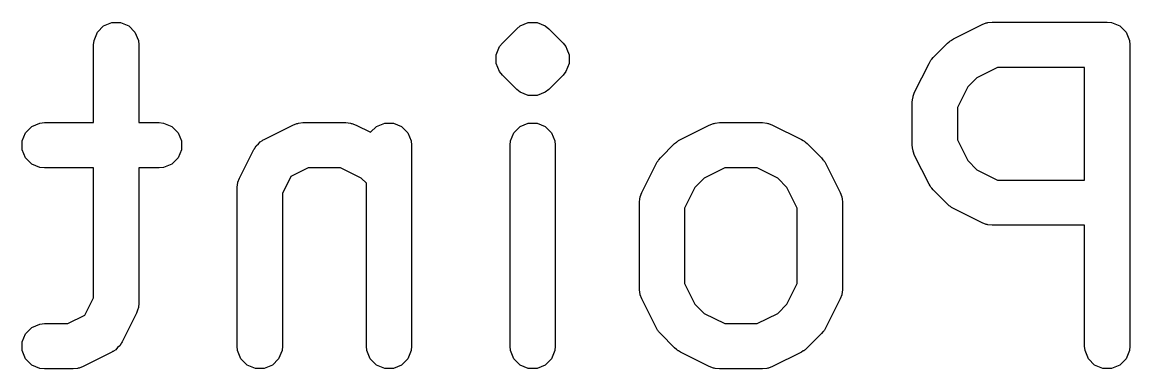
# Model space of a CAD drawing. Extents: x 2.55 to 11.37, y -10.03 to -5.53.
# Drawn here: x 10.7373 to 10.8819, y -8.366 to -8.3207 of the extents above; entities that cross this region are included whole.
import ezdxf

# ---------------------------------------------------------------- set-up
doc = ezdxf.new("R2010")
doc.units = 0
doc.header["$MEASUREMENT"] = 0
doc.layers.add('BLACK', color=7, linetype='CONTINUOUS')

msp = doc.modelspace()

# ---------------------------------------------------------------- linework, layer by layer
at = {"layer": 'BLACK', "linetype": 'CONTINUOUS'}
for p, q in [((10.74667, -8.32307), (10.74711, -8.32201)), ((10.74711, -8.32201), (10.74792, -8.32119)), ((10.74792, -8.32119), (10.74899, -8.32075)), ((10.74899, -8.32075), (10.75014, -8.32075)), ((10.75014, -8.32075), (10.7512, -8.32119)), ((10.7512, -8.32119), (10.75202, -8.32201)), ((10.75202, -8.32201), (10.75246, -8.32307)), ((10.79997, -8.32343), (10.80184, -8.32156)), ((10.80184, -8.32156), (10.80229, -8.32119)), ((10.80229, -8.32119), (10.80335, -8.32075)), ((10.80335, -8.32075), (10.80451, -8.32075)), ((10.80451, -8.32075), (10.80451, -8.32075)), ((10.80451, -8.32075), (10.80557, -8.32119)), ((10.80557, -8.32119), (10.80602, -8.32156)), ((10.80602, -8.32156), (10.80789, -8.32343)), ((10.85885, -8.32288), (10.8626, -8.32101)), ((10.8626, -8.32101), (10.86314, -8.3208)), ((10.86314, -8.3208), (10.86325, -8.32079)), ((10.86325, -8.32079), (10.86335, -8.32075)), ((10.86335, -8.32075), (10.86392, -8.32069)), ((10.86392, -8.32069), (10.87892, -8.32069)), ((10.87892, -8.32069), (10.8795, -8.32075)), ((10.8795, -8.32075), (10.88056, -8.32119)), ((10.88056, -8.32119), (10.88138, -8.32201)), ((10.88138, -8.32201), (10.88182, -8.32307)), ((10.74661, -8.32365), (10.74667, -8.32307)), ((10.75246, -8.32307), (10.75251, -8.32365)), ((10.7996, -8.32388), (10.79997, -8.32343)), ((10.80789, -8.32343), (10.80826, -8.32388)), ((10.85621, -8.32531), (10.85808, -8.32343)), ((10.85808, -8.32343), (10.85831, -8.32325)), ((10.85831, -8.32325), (10.85836, -8.32319)), ((10.85836, -8.32319), (10.85845, -8.32313)), ((10.85845, -8.32313), (10.85853, -8.32307)), ((10.85853, -8.32307), (10.8586, -8.32304)), ((10.8586, -8.32304), (10.85885, -8.32288)), ((10.88182, -8.32307), (10.88187, -8.32365)), ((10.74661, -8.33382), (10.74661, -8.32365)), ((10.75251, -8.32365), (10.75251, -8.33382)), ((10.79916, -8.32495), (10.7996, -8.32388)), ((10.79916, -8.3261), (10.79916, -8.32495)), ((10.80826, -8.32388), (10.8084, -8.32422)), ((10.8084, -8.32422), (10.8087, -8.32495)), ((10.8087, -8.32495), (10.8087, -8.3261)), ((10.88187, -8.32365), (10.88187, -8.36302)), ((10.7996, -8.32716), (10.79916, -8.3261)), ((10.8087, -8.3261), (10.80826, -8.32716)), ((10.85378, -8.32982), (10.85566, -8.32608)), ((10.85566, -8.32608), (10.85581, -8.32583)), ((10.85581, -8.32583), (10.85584, -8.32576)), ((10.85584, -8.32576), (10.85591, -8.32567)), ((10.85591, -8.32567), (10.85597, -8.32559)), ((10.85597, -8.32559), (10.85602, -8.32553)), ((10.85602, -8.32553), (10.85621, -8.32531)), ((10.79997, -8.32761), (10.7996, -8.32716)), ((10.80184, -8.32948), (10.79997, -8.32761)), ((10.80789, -8.32761), (10.80602, -8.32948)), ((10.80826, -8.32716), (10.80789, -8.32761)), ((10.86462, -8.3266), (10.86192, -8.32795)), ((10.87597, -8.3266), (10.86462, -8.3266)), ((10.87597, -8.34132), (10.87597, -8.3266)), ((10.86072, -8.32915), (10.85938, -8.33184)), ((10.86192, -8.32795), (10.86072, -8.32915)), ((10.80229, -8.32985), (10.80184, -8.32948)), ((10.80335, -8.33029), (10.80229, -8.32985)), ((10.80451, -8.33029), (10.80335, -8.33029)), ((10.80335, -8.33029), (10.80335, -8.33029)), ((10.80557, -8.32985), (10.80451, -8.33029)), ((10.80451, -8.33029), (10.80451, -8.33029)), ((10.80602, -8.32948), (10.80557, -8.32985)), ((10.85347, -8.33115), (10.85353, -8.33057)), ((10.85353, -8.33057), (10.85357, -8.33047)), ((10.85357, -8.33047), (10.85358, -8.33037)), ((10.85358, -8.33037), (10.85378, -8.32982)), ((10.85347, -8.33677), (10.85347, -8.33115)), ((10.85938, -8.33184), (10.85938, -8.33607)), ((10.73773, -8.33513), (10.73855, -8.33431)), ((10.73855, -8.33431), (10.73961, -8.33387)), ((10.73961, -8.33387), (10.74019, -8.33382)), ((10.74019, -8.33382), (10.74661, -8.33382)), ((10.75251, -8.33382), (10.75519, -8.33382)), ((10.75519, -8.33382), (10.75576, -8.33387)), ((10.75576, -8.33387), (10.75683, -8.33431)), ((10.75683, -8.33431), (10.75764, -8.33513)), ((10.76886, -8.336), (10.77261, -8.33413)), ((10.77261, -8.33413), (10.77315, -8.33392)), ((10.77315, -8.33392), (10.77326, -8.33391)), ((10.77326, -8.33391), (10.77336, -8.33387)), ((10.77336, -8.33387), (10.77393, -8.33382)), ((10.77393, -8.33382), (10.77956, -8.33382)), ((10.77956, -8.33382), (10.78013, -8.33387)), ((10.78013, -8.33387), (10.78023, -8.33391)), ((10.78023, -8.33391), (10.78034, -8.33392)), ((10.78034, -8.33392), (10.78088, -8.33413)), ((10.78088, -8.33413), (10.78278, -8.33508)), ((10.78278, -8.33508), (10.78354, -8.33431)), ((10.78354, -8.33431), (10.78461, -8.33387)), ((10.78461, -8.33387), (10.78576, -8.33387)), ((10.78576, -8.33387), (10.78682, -8.33431)), ((10.78682, -8.33431), (10.78764, -8.33513)), ((10.80147, -8.33513), (10.80229, -8.33431)), ((10.80229, -8.33431), (10.80335, -8.33387)), ((10.80335, -8.33387), (10.80451, -8.33387)), ((10.80451, -8.33387), (10.80557, -8.33431)), ((10.80557, -8.33431), (10.80638, -8.33513)), ((10.82323, -8.336), (10.82698, -8.33413)), ((10.82698, -8.33413), (10.82752, -8.33392)), ((10.82752, -8.33392), (10.82763, -8.33391)), ((10.82763, -8.33391), (10.82773, -8.33387)), ((10.82773, -8.33387), (10.8283, -8.33382)), ((10.8283, -8.33382), (10.83393, -8.33382)), ((10.83393, -8.33382), (10.8345, -8.33387)), ((10.8345, -8.33387), (10.8346, -8.33391)), ((10.8346, -8.33391), (10.83471, -8.33392)), ((10.83471, -8.33392), (10.83525, -8.33413)), ((10.83525, -8.33413), (10.839, -8.336)), ((10.73729, -8.33619), (10.73773, -8.33513)), ((10.73729, -8.33735), (10.73729, -8.33619)), ((10.75764, -8.33513), (10.75808, -8.33619)), ((10.75808, -8.33619), (10.75808, -8.33735)), ((10.76813, -8.33659), (10.76837, -8.33631)), ((10.76837, -8.33631), (10.76867, -8.33613)), ((10.76867, -8.33613), (10.76872, -8.33608)), ((10.76872, -8.33608), (10.76877, -8.33606)), ((10.76877, -8.33606), (10.76886, -8.336)), ((10.78764, -8.33513), (10.78808, -8.33619)), ((10.78808, -8.33619), (10.78813, -8.33677)), ((10.80098, -8.33677), (10.80103, -8.33619)), ((10.80103, -8.33619), (10.80147, -8.33513)), ((10.80638, -8.33513), (10.80683, -8.33619)), ((10.80683, -8.33619), (10.80688, -8.33677)), ((10.82059, -8.33843), (10.82246, -8.33656)), ((10.82246, -8.33656), (10.82269, -8.33637)), ((10.82269, -8.33637), (10.82274, -8.33631)), ((10.82274, -8.33631), (10.82283, -8.33626)), ((10.82283, -8.33626), (10.82291, -8.33619)), ((10.82291, -8.33619), (10.82298, -8.33616)), ((10.82298, -8.33616), (10.82323, -8.336)), ((10.839, -8.336), (10.83924, -8.33616)), ((10.83924, -8.33616), (10.83932, -8.33619)), ((10.83932, -8.33619), (10.8394, -8.33626)), ((10.8394, -8.33626), (10.83949, -8.33631)), ((10.83949, -8.33631), (10.83954, -8.33637)), ((10.83954, -8.33637), (10.83976, -8.33656)), ((10.83976, -8.33656), (10.84164, -8.33843)), ((10.85938, -8.33607), (10.86072, -8.33877)), ((10.73773, -8.33841), (10.73729, -8.33735)), ((10.75808, -8.33735), (10.75764, -8.33841)), ((10.76567, -8.34107), (10.76754, -8.33732)), ((10.76754, -8.33732), (10.7676, -8.33723)), ((10.7676, -8.33723), (10.76762, -8.33718)), ((10.76762, -8.33718), (10.76767, -8.33713)), ((10.76767, -8.33713), (10.76785, -8.33683)), ((10.76785, -8.33683), (10.76813, -8.33659)), ((10.78813, -8.33677), (10.78813, -8.36302)), ((10.80098, -8.36302), (10.80098, -8.33677)), ((10.80688, -8.33677), (10.80688, -8.36302)), ((10.85353, -8.33735), (10.85347, -8.33677)), ((10.85357, -8.33744), (10.85353, -8.33735)), ((10.85358, -8.33755), (10.85357, -8.33744)), ((10.85378, -8.33809), (10.85358, -8.33755)), ((10.73855, -8.33922), (10.73773, -8.33841)), ((10.73961, -8.33967), (10.73855, -8.33922)), ((10.75683, -8.33922), (10.75576, -8.33967)), ((10.75764, -8.33841), (10.75683, -8.33922)), ((10.81816, -8.34295), (10.82004, -8.3392)), ((10.82004, -8.3392), (10.82019, -8.33895)), ((10.82019, -8.33895), (10.82022, -8.33888)), ((10.82022, -8.33888), (10.82029, -8.3388)), ((10.82029, -8.3388), (10.82034, -8.33871)), ((10.82034, -8.33871), (10.8204, -8.33866)), ((10.8204, -8.33866), (10.82059, -8.33843)), ((10.84164, -8.33843), (10.84182, -8.33866)), ((10.84182, -8.33866), (10.84188, -8.33871)), ((10.84188, -8.33871), (10.84194, -8.3388)), ((10.84194, -8.3388), (10.84201, -8.33888)), ((10.84201, -8.33888), (10.84204, -8.33895)), ((10.84204, -8.33895), (10.84219, -8.3392)), ((10.84219, -8.3392), (10.84407, -8.34295)), ((10.85566, -8.34184), (10.85378, -8.33809)), ((10.86072, -8.33877), (10.86192, -8.33997)), ((10.74019, -8.33972), (10.73961, -8.33967)), ((10.74661, -8.33972), (10.74019, -8.33972)), ((10.74661, -8.3567), (10.74661, -8.33972)), ((10.75519, -8.33972), (10.75251, -8.33972)), ((10.75251, -8.33972), (10.75251, -8.35739)), ((10.75576, -8.33967), (10.75519, -8.33972)), ((10.77238, -8.34085), (10.77126, -8.34309)), ((10.77463, -8.33972), (10.77238, -8.34085)), ((10.77886, -8.33972), (10.77463, -8.33972)), ((10.78156, -8.34107), (10.77886, -8.33972)), ((10.829, -8.33972), (10.8263, -8.34107)), ((10.83323, -8.33972), (10.829, -8.33972)), ((10.83593, -8.34107), (10.83323, -8.33972)), ((10.86192, -8.33997), (10.86462, -8.34132)), ((10.76536, -8.34239), (10.76541, -8.34182)), ((10.76541, -8.34182), (10.76545, -8.34172)), ((10.76545, -8.34172), (10.76546, -8.34161)), ((10.76546, -8.34161), (10.76567, -8.34107)), ((10.78223, -8.34174), (10.78156, -8.34107)), ((10.78223, -8.36302), (10.78223, -8.34174)), ((10.8251, -8.34227), (10.82376, -8.34497)), ((10.8263, -8.34107), (10.8251, -8.34227)), ((10.83712, -8.34227), (10.83593, -8.34107)), ((10.83847, -8.34497), (10.83712, -8.34227)), ((10.85581, -8.34209), (10.85566, -8.34184)), ((10.85584, -8.34216), (10.85581, -8.34209)), ((10.85591, -8.34224), (10.85584, -8.34216)), ((10.85597, -8.34233), (10.85591, -8.34224)), ((10.85602, -8.34238), (10.85597, -8.34233)), ((10.86462, -8.34132), (10.87597, -8.34132)), ((10.76536, -8.36302), (10.76536, -8.34239)), ((10.77126, -8.34309), (10.77126, -8.36302)), ((10.81785, -8.34427), (10.81791, -8.34369)), ((10.81791, -8.34369), (10.81795, -8.34359)), ((10.81795, -8.34349), (10.81816, -8.34295)), ((10.81795, -8.34359), (10.81795, -8.34349)), ((10.84407, -8.34295), (10.84427, -8.34349)), ((10.84427, -8.34349), (10.84428, -8.34359)), ((10.84428, -8.34359), (10.84432, -8.34369)), ((10.84432, -8.34369), (10.84438, -8.34427)), ((10.85621, -8.34261), (10.85602, -8.34238)), ((10.85808, -8.34448), (10.85621, -8.34261)), ((10.81785, -8.35552), (10.81785, -8.34427)), ((10.82376, -8.34497), (10.82376, -8.35482)), ((10.83847, -8.35482), (10.83847, -8.34497)), ((10.84438, -8.34427), (10.84438, -8.35552)), ((10.85831, -8.34467), (10.85808, -8.34448)), ((10.85836, -8.34473), (10.85831, -8.34467)), ((10.85845, -8.34478), (10.85836, -8.34473)), ((10.85853, -8.34485), (10.85845, -8.34478)), ((10.8586, -8.34488), (10.85853, -8.34485)), ((10.85885, -8.34504), (10.8586, -8.34488)), ((10.8626, -8.34691), (10.85885, -8.34504)), ((10.86314, -8.34712), (10.8626, -8.34691)), ((10.86325, -8.34712), (10.86314, -8.34712)), ((10.86335, -8.34716), (10.86325, -8.34712)), ((10.86392, -8.34722), (10.86335, -8.34716)), ((10.87597, -8.34722), (10.86392, -8.34722)), ((10.87597, -8.36302), (10.87597, -8.34722)), ((10.82376, -8.35482), (10.8251, -8.35752)), ((10.83712, -8.35752), (10.83847, -8.35482)), ((10.74549, -8.35894), (10.74661, -8.3567)), ((10.81791, -8.35609), (10.81785, -8.35552)), ((10.81795, -8.35619), (10.81791, -8.35609)), ((10.81795, -8.3563), (10.81795, -8.35619)), ((10.81816, -8.35684), (10.81795, -8.3563)), ((10.84427, -8.3563), (10.84407, -8.35684)), ((10.84428, -8.35619), (10.84427, -8.3563)), ((10.84432, -8.35609), (10.84428, -8.35619)), ((10.84438, -8.35552), (10.84432, -8.35609)), ((10.75241, -8.35817), (10.7522, -8.35871)), ((10.75242, -8.35807), (10.75241, -8.35817)), ((10.75246, -8.35797), (10.75242, -8.35807)), ((10.75251, -8.35739), (10.75246, -8.35797)), ((10.82004, -8.36059), (10.81816, -8.35684)), ((10.8251, -8.35752), (10.8263, -8.35872)), ((10.83593, -8.35872), (10.83712, -8.35752)), ((10.84407, -8.35684), (10.84219, -8.36059)), ((10.74324, -8.36006), (10.74549, -8.35894)), ((10.7522, -8.35871), (10.75033, -8.36246)), ((10.8263, -8.35872), (10.829, -8.36006)), ((10.83323, -8.36006), (10.83593, -8.35872)), ((10.73773, -8.36138), (10.73855, -8.36056)), ((10.73855, -8.36056), (10.73961, -8.36012)), ((10.73961, -8.36012), (10.74019, -8.36006)), ((10.74019, -8.36006), (10.74324, -8.36006)), ((10.82019, -8.36084), (10.82004, -8.36059)), ((10.82022, -8.36091), (10.82019, -8.36084)), ((10.82029, -8.36099), (10.82022, -8.36091)), ((10.82034, -8.36108), (10.82029, -8.36099)), ((10.8204, -8.36113), (10.82034, -8.36108)), ((10.82059, -8.36135), (10.8204, -8.36113)), ((10.829, -8.36006), (10.83323, -8.36006)), ((10.84182, -8.36113), (10.84164, -8.36135)), ((10.84188, -8.36108), (10.84182, -8.36113)), ((10.84194, -8.36099), (10.84188, -8.36108)), ((10.84201, -8.36091), (10.84194, -8.36099)), ((10.84204, -8.36084), (10.84201, -8.36091)), ((10.84219, -8.36059), (10.84204, -8.36084)), ((10.73729, -8.36244), (10.73773, -8.36138)), ((10.73729, -8.36359), (10.73729, -8.36244)), ((10.75027, -8.36256), (10.75025, -8.3626)), ((10.75033, -8.36246), (10.75027, -8.36256)), ((10.82246, -8.36323), (10.82059, -8.36135)), ((10.84164, -8.36135), (10.83976, -8.36323)), ((10.73773, -8.36466), (10.73729, -8.36359)), ((10.74901, -8.36378), (10.74526, -8.36566)), ((10.7491, -8.36372), (10.74901, -8.36378)), ((10.74915, -8.36371), (10.7491, -8.36372)), ((10.74921, -8.36366), (10.74915, -8.36371)), ((10.7495, -8.36347), (10.74921, -8.36366)), ((10.74974, -8.36319), (10.7495, -8.36347)), ((10.75002, -8.36295), (10.74974, -8.36319)), ((10.7502, -8.36266), (10.75002, -8.36295)), ((10.75025, -8.3626), (10.7502, -8.36266)), ((10.76541, -8.36359), (10.76536, -8.36302)), ((10.76585, -8.36466), (10.76541, -8.36359)), ((10.77121, -8.36359), (10.77076, -8.36466)), ((10.77126, -8.36302), (10.77121, -8.36359)), ((10.78229, -8.36359), (10.78223, -8.36302)), ((10.78273, -8.36466), (10.78229, -8.36359)), ((10.78808, -8.36359), (10.78764, -8.36466)), ((10.78813, -8.36302), (10.78808, -8.36359)), ((10.80103, -8.36359), (10.80098, -8.36302)), ((10.80147, -8.36466), (10.80103, -8.36359)), ((10.80683, -8.36359), (10.80638, -8.36466)), ((10.80688, -8.36302), (10.80683, -8.36359)), ((10.82269, -8.36342), (10.82246, -8.36323)), ((10.82274, -8.36347), (10.82269, -8.36342)), ((10.82283, -8.36353), (10.82274, -8.36347)), ((10.82291, -8.3636), (10.82283, -8.36353)), ((10.82298, -8.36363), (10.82291, -8.3636)), ((10.82323, -8.36378), (10.82298, -8.36363)), ((10.82698, -8.36566), (10.82323, -8.36378)), ((10.839, -8.36378), (10.83525, -8.36566)), ((10.83924, -8.36363), (10.839, -8.36378)), ((10.83932, -8.3636), (10.83924, -8.36363)), ((10.8394, -8.36353), (10.83932, -8.3636)), ((10.83949, -8.36347), (10.8394, -8.36353)), ((10.83954, -8.36342), (10.83949, -8.36347)), ((10.83976, -8.36323), (10.83954, -8.36342)), ((10.87602, -8.36359), (10.87597, -8.36302)), ((10.87647, -8.36466), (10.87602, -8.36359)), ((10.88182, -8.36359), (10.88138, -8.36466)), ((10.88187, -8.36302), (10.88182, -8.36359)), ((10.73855, -8.36547), (10.73773, -8.36466)), ((10.73961, -8.36591), (10.73855, -8.36547)), ((10.76667, -8.36547), (10.76585, -8.36466)), ((10.76773, -8.36591), (10.76667, -8.36547)), ((10.76995, -8.36547), (10.76889, -8.36591)), ((10.77076, -8.36466), (10.76995, -8.36547)), ((10.78354, -8.36547), (10.78273, -8.36466)), ((10.78461, -8.36591), (10.78354, -8.36547)), ((10.78682, -8.36547), (10.78576, -8.36591)), ((10.78764, -8.36466), (10.78682, -8.36547)), ((10.80229, -8.36547), (10.80147, -8.36466)), ((10.80335, -8.36591), (10.80229, -8.36547)), ((10.80557, -8.36547), (10.80451, -8.36591)), ((10.80638, -8.36466), (10.80557, -8.36547)), ((10.87728, -8.36547), (10.87647, -8.36466)), ((10.87834, -8.36591), (10.87728, -8.36547)), ((10.88056, -8.36547), (10.8795, -8.36591)), ((10.88138, -8.36466), (10.88056, -8.36547)), ((10.74019, -8.36597), (10.73961, -8.36591)), ((10.74394, -8.36597), (10.74019, -8.36597)), ((10.74451, -8.36591), (10.74394, -8.36597)), ((10.74461, -8.36587), (10.74451, -8.36591)), ((10.74472, -8.36586), (10.74461, -8.36587)), ((10.74526, -8.36566), (10.74472, -8.36586)), ((10.76889, -8.36591), (10.76773, -8.36591)), ((10.78576, -8.36591), (10.78461, -8.36591)), ((10.80451, -8.36591), (10.80335, -8.36591)), ((10.82752, -8.36586), (10.82698, -8.36566)), ((10.82763, -8.36587), (10.82752, -8.36586)), ((10.82773, -8.36591), (10.82763, -8.36587)), ((10.8283, -8.36597), (10.82773, -8.36591)), ((10.83393, -8.36597), (10.8283, -8.36597)), ((10.8345, -8.36591), (10.83393, -8.36597)), ((10.8346, -8.36587), (10.8345, -8.36591)), ((10.83471, -8.36586), (10.8346, -8.36587)), ((10.83525, -8.36566), (10.83471, -8.36586)), ((10.8795, -8.36591), (10.87834, -8.36591))]:
    msp.add_line(p, q, dxfattribs=at)

doc.saveas('drawing.dxf')
